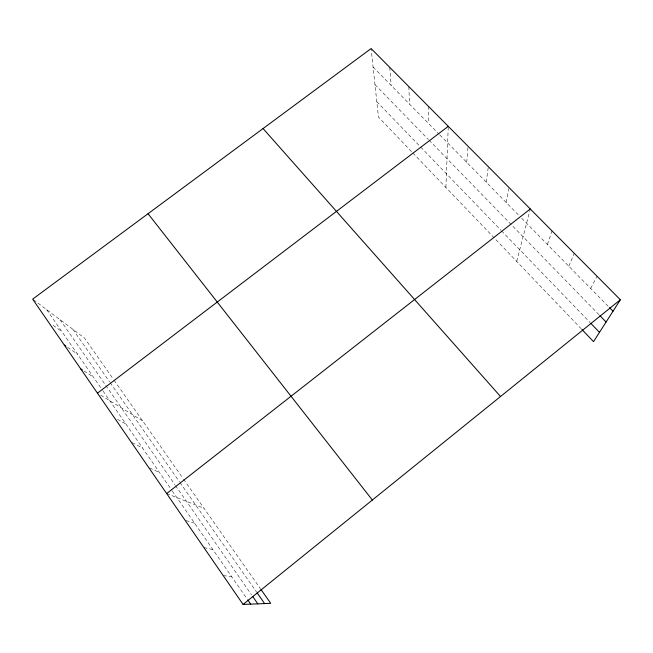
<?xml version="1.0" encoding="UTF-8"?>
<svg xmlns="http://www.w3.org/2000/svg" width="653" height="653" viewBox="0 0 653 653"><rect width="100%" height="100%" fill="white"/><g stroke="black" fill="none" stroke-linecap="round" stroke-linejoin="round"><path stroke-width="0.49" stroke-dasharray="3.27 2.45" d="M445.893 187.476L448.236 127.302M466.724 162.328L468.079 146.288M486.24 182.187L488.338 166.711M506.189 202.495L508.875 188.595M516.727 261.429L530.032 209.931M547.459 244.491L551.997 230.868M568.812 266.212L574.24 253.282M590.655 288.446L597.013 276.235M223.244 575.652L231.554 576.509M203.916 547.598L212.886 549.565M186.023 520.555L194.659 523.265M166.678 493.578L203.948 508.23M149.635 467.964L159.503 472.511M132.102 442.612L142.534 448.023M117.524 419.291L125.956 424.091M100.742 395.171L142.615 420.859M84.082 371.035L93.444 377.156M67.594 347.314L77.503 354.146M53.097 325.292L61.921 331.659M33.434 299.727L84.441 337.976L112.928 378.569M373.092 67.047L439.069 134.192M439.787 134.918L518.857 215.384M521.665 218.241L608.825 306.934M374.985 84.67L428.433 139.562M429.119 140.264L599.176 314.909M376.805 101.639L420.05 146.435M420.752 147.162L500.851 230.142M501.553 230.868L589.888 322.378M411.512 151.578L378.462 117.067L371.108 48.567M412.876 152.998L581.243 328.794M114.063 380.177L182.971 478.347M183.542 479.163L260.376 588.606M72.834 329.267L109.598 381.858M110.177 382.682L179.379 481.669M179.959 482.502L256.572 592.075M60.027 319.668L174.898 484.697M175.477 485.53L251.487 594.728M46.69 309.669L102.439 390.151M103.003 390.959L171.666 490.068M172.245 490.901L247.209 599.111M389.759 67.357L391.131 85.396M408.819 86.571L409.553 104.145M428.319 106.227L428.376 123.311"/><path stroke-width="0.98" d="M260.947 589.43L270.717 603.348L243.087 604.433L32.65 299.139L371.108 48.567L620.35 299.751L593.536 341.633L581.929 329.512M243.087 604.433L620.35 299.751M166.678 493.578L530.285 208.984M97.46 393.163L448.268 126.331M80.678 368.814L82.376 369.925M64.288 345.037L65.937 346.18M609.527 307.645L613.02 311.203M599.87 315.619L606.098 322.019M590.573 323.088L599.487 332.328M263.061 128.559L500.533 396.518M148.043 213.711L372.349 500.035M257.143 592.891L264.62 603.584M252.638 596.393L257.829 603.854M247.789 599.944L250.687 604.131"/></g></svg>
